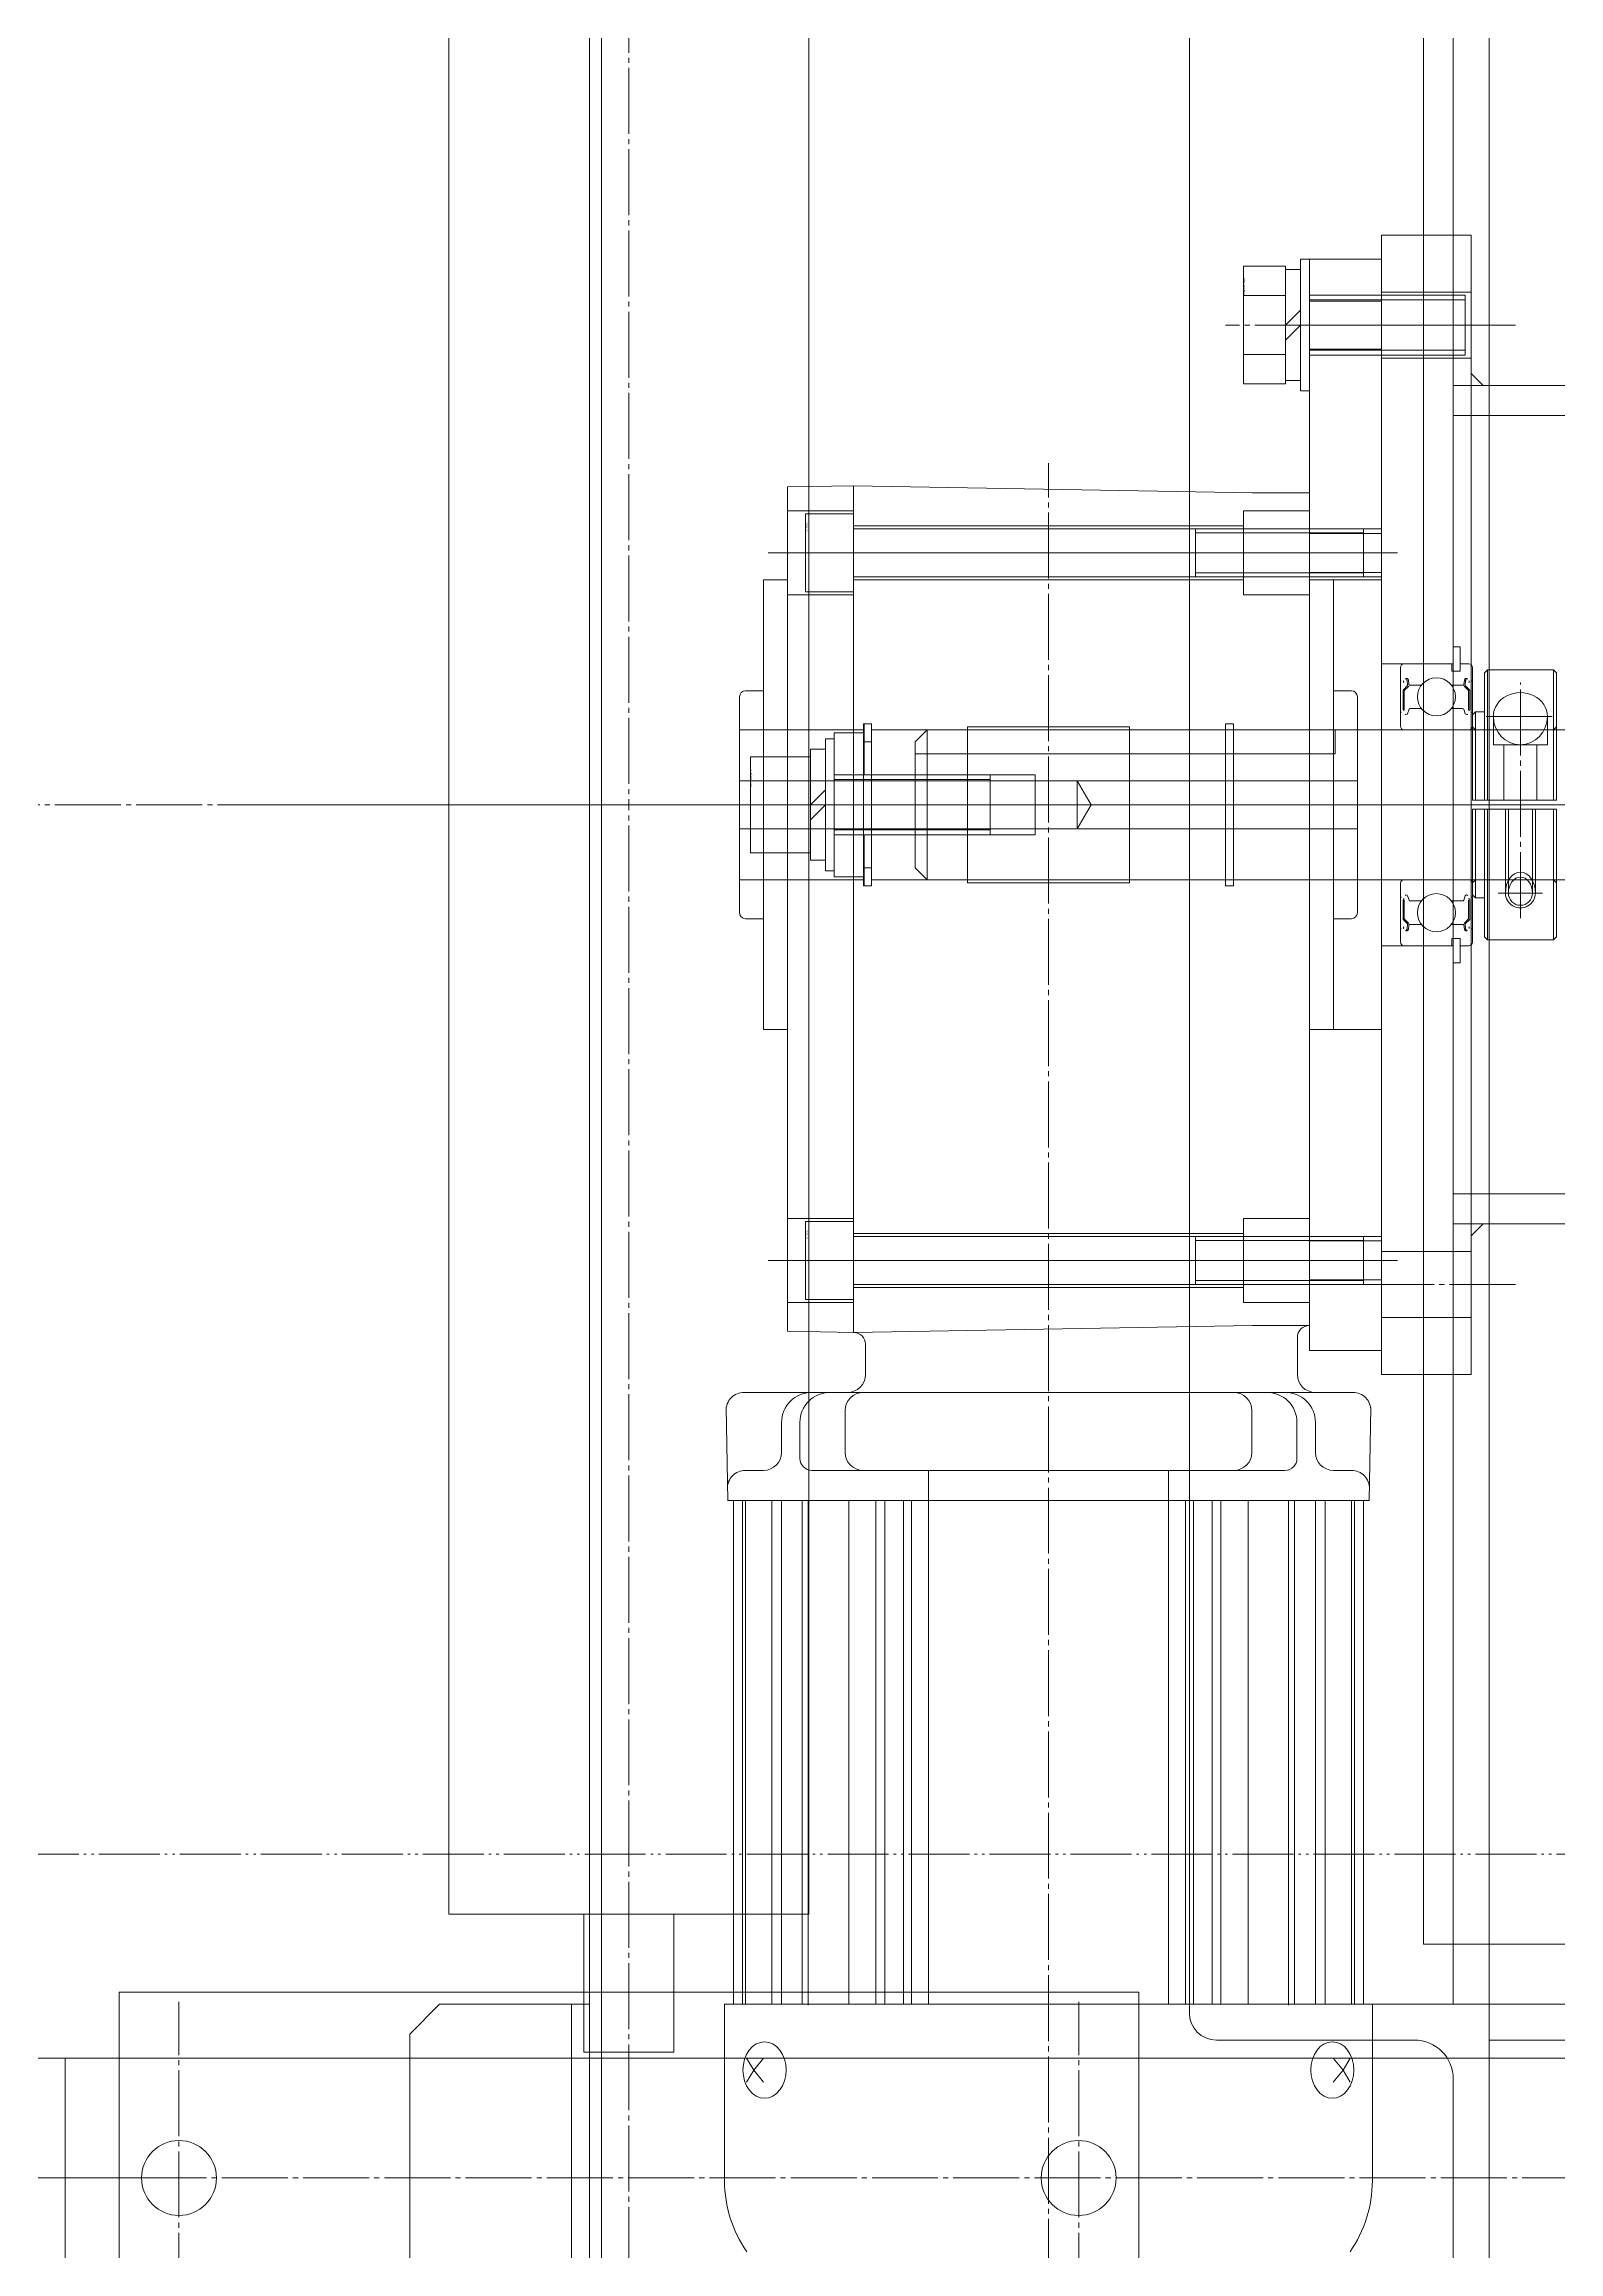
# Model space of a CAD drawing. Units: millimetres at full size. Extents: x -21196 to 21204, y -11807 to 11807.
# Drawn here: x -7790.5 to -7538, y -101.5 to 266.7 of the extents above; entities that cross this region are included whole.
import ezdxf
from ezdxf.enums import TextEntityAlignment as Align

# ---------------------------------------------------------------- set-up
doc = ezdxf.new("R2010")
doc.units = ezdxf.units.MM
doc.header["$LTSCALE"] = 0.5
doc.linetypes.add('USER3', pattern=[26.999999, 20.299999, -1.7, 0.8, -1.7, 0.8, -1.7])
doc.linetypes.add('USER4', pattern=[27.1, 22, -1.7, 1.7, -1.7])
doc.layers.add('1-0_設備-5(241129配置図菊池追記(立面図).jww)(機器配置図 260128.dwg)', color=7, linetype='Continuous', lineweight=9)
doc.styles.add('ＭＳ ゴシック', font='')
doc.styles.get('ＭＳ ゴシック').set_extended_font_data('MS Gothic')

msp = doc.modelspace()

# ---------------------------------------------------------------- linework, layer by layer
at = {"layer": '1-0_設備-5(241129配置図菊池追記(立面図).jww)(機器配置図 260128.dwg)', "linetype": 'USER4'}
for p, q in [((-7693.0566, 425.3209), (-7693.0566, 139.8529)), ((-7550.5977, 219.8528), (-7593.5977, 219.8528)), ((-7582.9855, 219.8529), (-7564.2099, 219.8529)), ((-7545.2314, 219.8529), (-7574.8582, 219.8529)), ((-7623.0977, -120.5335), (-7623.0977, 196.8186)), ((-7669.8481, 181.8529), (-7576.3474, 181.8529)), ((-7569.0977, 181.8529), (-7665.0977, 181.8529)), ((-7564.8828, 181.8529), (-7582.3126, 181.8529)), ((-7544.4177, 120.9579), (-7544.4177, 160.2453)), ((-7550.109, 154.5923), (-7538.7264, 154.5923)), ((-7181.5306, 139.8529), (-16058.0126, 139.8529)), ((-7757.949, 139.8529), (-6641.2464, 139.8529)), ((-7693.0566, -145.6152), (-7693.0566, 139.8529)), ((-7674.5977, 139.8529), (-7571.5977, 139.8529)), ((-7631.2977, 139.8529), (-7674.2977, 139.8529)), ((-5679.2917, 139.8529), (-7623.0798, 139.8529)), ((-7411.5977, 139.8529), (-7573.8993, 139.8529)), ((-7548.098, 125.1135), (-7540.7374, 125.1135)), ((-7669.8481, 63.8529), (-7576.3474, 63.8529)), ((-7569.0977, 63.8529), (-7665.0977, 63.8529)), ((-7564.8828, 63.8529), (-7582.3126, 63.8529)), ((-7545.2314, 59.8529), (-7574.8582, 59.8529)), ((-7768.0566, -122.8442), (-7768.0566, -59.7928)), ((-7618.0566, -122.8442), (-7618.0566, -59.7928)), ((-7768.3363, -89.1471), (-7824.6328, -89.1471)), ((-7788.0145, -89.1471), (-7436.254, -89.1471))]:
    msp.add_line(p, q, dxfattribs=at)
at = {"layer": '1-0_設備-5(241129配置図菊池追記(立面図).jww)(機器配置図 260128.dwg)'}
for p, q in [((-7555.5977, -60.1471), (-7555.5977, 339.8529)), ((-7560.5566, 329.8529), (-7560.5566, 139.8529)), ((-7723.0566, 324.8529), (-7723.0566, 139.8529)), ((-7663.0566, 324.8529), (-7663.0566, 139.8529)), ((-7590.5977, 210.0379), (-7590.5977, 229.6678)), ((-7583.5977, 229.6678), (-7590.5977, 229.6678)), ((-7583.5977, 229.6678), (-7583.5977, 210.0379)), ((-7581.0977, 229.1029), (-7583.5977, 229.1029)), ((-7581.0977, 208.8529), (-7581.0977, 230.8529)), ((-7579.5977, 230.8529), (-7581.0977, 230.8529)), ((-7579.5977, 208.8529), (-7579.5977, 230.8529)), ((-7583.5977, 224.7603), (-7590.5977, 224.7603)), ((-7579.5977, 224.8529), (-7567.5977, 224.8529)), ((-7553.5977, 224.8528), (-7579.5977, 224.8528)), ((-7567.5977, 225.3529), (-7552.5977, 225.3529)), ((-7553.5977, 214.8528), (-7553.5977, 224.8528)), ((-7583.5977, 219.8528), (-7581.0977, 222.3528)), ((-7553.5977, 224.0408), (-7579.5977, 224.0408)), ((-7579.5977, 223.8529), (-7567.5977, 223.8529)), ((-7581.0977, 219.8529), (-7583.5977, 217.3529)), ((-7583.5977, 214.9454), (-7590.5977, 214.9454)), ((-7579.5977, 215.8529), (-7567.5977, 215.8529)), ((-7553.5977, 215.6648), (-7579.5977, 215.6648)), ((-7579.5977, 214.8529), (-7567.5977, 214.8529)), ((-7553.5977, 214.8528), (-7579.5977, 214.8528)), ((-7567.5977, 214.3529), (-7552.5977, 214.3529)), ((-7583.5977, 210.0379), (-7590.5977, 210.0379)), ((-7583.5977, 210.6029), (-7581.0977, 210.6029)), ((-7581.0977, 208.8529), (-7579.5977, 208.8529)), ((-7555.5977, 209.7529), (-7555.5977, 69.9529)), ((-7552.5977, 209.7529), (-7555.5977, 209.7529)), ((-7432.5977, 209.7529), (-7552.5977, 209.7529)), ((-7555.5977, 204.7529), (-7429.5977, 204.7529)), ((-7655.5977, 51.8613), (-7655.5977, 193.0449)), ((-7655.5977, 193.0361), (-7589.0977, 191.8754)), ((-7589.0977, 191.8754), (-7579.5977, 191.8754)), ((-7579.5977, 139.8529), (-7579.5977, 191.8754)), ((-7666.5977, 188.8529), (-7655.5977, 188.8529)), ((-7655.5977, 188.8529), (-7655.5977, 174.8529)), ((-7655.5977, 188.3529), (-7655.5977, 175.3529)), ((-7590.5977, 188.8529), (-7590.5977, 174.8529)), ((-7579.5977, 188.8529), (-7590.5977, 188.8529)), ((-7655.5977, 186.3529), (-7590.5977, 186.3529)), ((-7570.5977, 185.8529), (-7655.5977, 185.8529)), ((-7598.5977, 177.8529), (-7598.5977, 185.8529)), ((-7570.5977, 185.1764), (-7598.5977, 185.1764)), ((-7567.5977, 185.8529), (-7579.5977, 185.8529)), ((-7567.5977, 185.1029), (-7579.5977, 185.1029)), ((-7570.5977, 177.8529), (-7570.5977, 185.8529)), ((-7670.5977, 177.3529), (-7670.5977, 102.3529)), ((-7670.5977, 177.3529), (-7666.5977, 177.3529)), ((-7570.5977, 177.8529), (-7655.5977, 177.8529)), ((-7655.5977, 177.3529), (-7590.5977, 177.3529)), ((-7570.5977, 178.5294), (-7598.5977, 178.5294)), ((-7567.5977, 178.6029), (-7579.5977, 178.6029)), ((-7567.5977, 177.8529), (-7579.5977, 177.8529)), ((-7579.5977, 177.3529), (-7567.5977, 177.3529)), ((-7666.5977, 174.8529), (-7655.5977, 174.8529)), ((-7579.5977, 174.8529), (-7590.5977, 174.8529)), ((-7555.5977, 162.1529), (-7555.5977, 166.2029)), ((-7554.4777, 166.2029), (-7555.5977, 166.2029)), ((-7554.4777, 166.2029), (-7554.4777, 162.1529)), ((-7555.5977, 163.3529), (-7567.5977, 163.3529)), ((-7564.4177, 152.9529), (-7564.4177, 162.7529)), ((-7555.8277, 163.3529), (-7563.8177, 163.3529)), ((-7555.8277, 162.1529), (-7555.8277, 163.3529)), ((-7554.4777, 162.1529), (-7555.8277, 162.1529)), ((-7553.0177, 163.3529), (-7554.4777, 163.3529)), ((-7552.4177, 152.9529), (-7552.4177, 162.7529)), ((-7550.4177, 161.8529), (-7549.9177, 162.3529)), ((-7549.9177, 162.3529), (-7549.9177, 140.6029)), ((-7549.9177, 162.3529), (-7538.9177, 162.3529)), ((-7538.9177, 140.6029), (-7538.9177, 162.3529)), ((-7538.9177, 162.3529), (-7538.4177, 161.8529)), ((-7673.5977, 158.8529), (-7670.5977, 158.8529)), ((-7572.5977, 158.8529), (-7575.5977, 158.8529)), ((-7563.2347, 159.7359), (-7563.9847, 158.9859)), ((-7563.9847, 158.9859), (-7563.9847, 155.7028)), ((-7563.0347, 159.653), (-7563.7847, 158.903)), ((-7563.7847, 158.903), (-7563.7847, 155.7029)), ((-7563.2779, 160.6128), (-7563.2347, 159.7359)), ((-7563.0794, 160.6336), (-7563.0147, 159.8942)), ((-7562.9151, 159.8029), (-7560.9233, 159.8029)), ((-7553.9203, 159.8029), (-7555.9121, 159.8029)), ((-7553.756, 160.6336), (-7553.8207, 159.8942)), ((-7553.8007, 159.653), (-7553.0507, 158.903)), ((-7553.5575, 160.6128), (-7553.6007, 159.7359)), ((-7553.6007, 159.7359), (-7552.8507, 158.9859)), ((-7553.0507, 158.903), (-7553.0507, 155.7029)), ((-7552.8507, 158.9859), (-7552.8507, 155.7028)), ((-7550.4177, 161.8529), (-7550.4177, 140.6029)), ((-7538.4177, 161.8529), (-7538.4177, 140.6029)), ((-7674.5977, 157.8529), (-7674.5977, 121.8529)), ((-7571.5977, 157.8529), (-7571.5977, 121.8529)), ((-7563.2358, 155.0344), (-7562.9675, 155.7713)), ((-7562.7796, 155.9029), (-7560.9233, 155.9029)), ((-7554.0558, 155.9029), (-7555.9121, 155.9029)), ((-7553.5996, 155.0344), (-7553.8679, 155.7713)), ((-7552.4177, 154.8529), (-7551.9177, 155.3529)), ((-7552.4177, 154.8529), (-7552.4177, 140.6029)), ((-7551.9177, 155.3529), (-7551.9177, 140.6029)), ((-7551.9177, 155.3529), (-7550.4177, 155.3529)), ((-7674.5977, 152.3529), (-7653.9477, 152.3529)), ((-7653.9477, 153.3529), (-7652.5977, 153.3529)), ((-7653.9477, 153.3529), (-7653.9477, 126.3529)), ((-7652.5977, 153.3529), (-7652.5977, 126.3529)), ((-7652.5977, 152.3529), (-7636.5977, 152.3529)), ((-7643.2977, 152.3529), (-7645.2977, 150.3529)), ((-7643.2977, 127.3529), (-7643.2977, 152.3529)), ((-7425.2977, 152.3529), (-7643.2977, 152.3529)), ((-7636.5977, 152.8529), (-7636.5977, 126.8529)), ((-7636.5977, 152.8529), (-7609.5977, 152.8529)), ((-7609.5977, 152.8529), (-7609.5977, 126.8529)), ((-7609.5977, 152.3529), (-7593.5977, 152.3529)), ((-7593.5977, 153.3529), (-7592.2477, 153.3529)), ((-7593.5977, 153.3529), (-7593.5977, 126.3529)), ((-7592.2477, 153.3529), (-7592.2477, 126.3529)), ((-7592.2477, 152.3529), (-7571.5977, 152.3529)), ((-7575.2977, 152.3529), (-7575.2977, 148.3529)), ((-7553.0177, 152.3529), (-7563.8177, 152.3529)), ((-7552.4177, 152.8529), (-7551.9177, 152.3529)), ((-7551.9177, 152.3529), (-7538.9177, 152.3529)), ((-7548.9177, 149.8529), (-7548.9177, 154.5923)), ((-7539.9177, 149.8529), (-7539.9177, 154.5923)), ((-7538.9177, 152.3529), (-7538.4177, 152.8529)), ((-7660.2977, 149.1029), (-7662.7977, 149.1029)), ((-7662.7977, 130.6029), (-7662.7977, 149.1029)), ((-7660.2977, 128.8529), (-7660.2977, 150.8529)), ((-7658.7977, 150.8529), (-7660.2977, 150.8529)), ((-7658.7977, 128.8529), (-7658.7977, 150.8529)), ((-7645.2977, 150.3529), (-7645.2977, 129.3529)), ((-7645.2977, 148.3529), (-7575.2977, 148.3529)), ((-7548.9177, 149.8529), (-7539.9177, 149.8529)), ((-7547.1677, 140.6029), (-7547.1677, 149.8529)), ((-7541.6677, 140.6029), (-7541.6677, 149.8529)), ((-7571.5977, 143.8529), (-7674.5977, 143.8529)), ((-7632.7977, 144.8529), (-7658.7977, 144.8529)), ((-7632.7977, 144.0409), (-7658.7977, 144.0409)), ((-7645.2977, 144.8529), (-7625.2977, 144.8529)), ((-7645.2977, 143.8529), (-7618.2977, 143.8529)), ((-7632.7977, 134.8529), (-7632.7977, 144.8529)), ((-7625.2977, 144.8529), (-7625.2977, 134.8529)), ((-7618.2977, 143.8529), (-7618.2977, 135.8529)), ((-7615.9887, 139.8529), (-7618.2977, 143.8529)), ((-7662.7977, 139.8529), (-7660.2977, 142.3529)), ((-7555.5977, 138.4321), (-7555.5977, 141.2737)), ((-7552.4177, 140.6029), (-7538.4177, 140.6029)), ((-7723.0566, -45.1471), (-7723.0566, 139.8529)), ((-7663.0566, -45.1471), (-7663.0566, 139.8529)), ((-7660.2977, 139.8529), (-7662.7977, 137.3529)), ((-7658.7977, 139.8529), (-7653.7977, 139.8529)), ((-7652.5977, 139.8529), (-7653.7977, 139.8529)), ((-6469.714, 139.8529), (-7650.2977, 139.8529)), ((-7618.2977, 135.8529), (-7615.9887, 139.8529)), ((-7579.5977, 139.8529), (-7567.5977, 139.8529)), ((-7579.5977, 53.0224), (-7579.5977, 139.8529)), ((-7552.4177, 139.8529), (-7564.4177, 139.8529)), ((-7560.5566, -50.1471), (-7560.5566, 139.8529)), ((-7552.4177, 139.8529), (-7538.4177, 139.8529)), ((-7552.4177, 139.1029), (-7552.4177, 124.8529)), ((-7552.4177, 139.1029), (-7538.4177, 139.1029)), ((-7551.9177, 139.1029), (-7551.9177, 124.3529)), ((-7550.4177, 139.1029), (-7550.4177, 117.8529)), ((-7549.9177, 139.1029), (-7549.9177, 117.3529)), ((-7546.9177, 125.1135), (-7546.9177, 139.1029)), ((-7546.4177, 125.1135), (-7546.4177, 139.1029)), ((-7542.4177, 125.1135), (-7542.4177, 139.1029)), ((-7541.9177, 125.1135), (-7541.9177, 139.1029)), ((-7538.9177, 117.3529), (-7538.9177, 139.1029)), ((-7538.4177, 139.1029), (-7538.4177, 117.8529)), ((-7571.5977, 135.8529), (-7674.5977, 135.8529)), ((-7632.7977, 135.6649), (-7658.7977, 135.6649)), ((-7632.7977, 134.8529), (-7658.7977, 134.8529)), ((-7645.2977, 135.8529), (-7618.2977, 135.8529)), ((-7645.2977, 134.8529), (-7625.2977, 134.8529)), ((-7662.7977, 130.6029), (-7660.2977, 130.6029)), ((-7645.2977, 129.3529), (-7643.2977, 127.3529)), ((-7674.5977, 127.3529), (-7653.9477, 127.3529)), ((-7660.2977, 128.8529), (-7658.7977, 128.8529)), ((-7653.9477, 126.3529), (-7652.5977, 126.3529)), ((-7652.5977, 127.3529), (-7636.5977, 127.3529)), ((-7425.2977, 127.3529), (-7643.2977, 127.3529)), ((-7636.5977, 126.8529), (-7609.5977, 126.8529)), ((-7609.5977, 127.3529), (-7593.5977, 127.3529)), ((-7593.5977, 126.3529), (-7592.2477, 126.3529)), ((-7592.2477, 127.3529), (-7571.5977, 127.3529)), ((-7564.4177, 116.9529), (-7564.4177, 126.7529)), ((-7553.0177, 127.3529), (-7563.8177, 127.3529)), ((-7551.9177, 127.3529), (-7552.4177, 126.8529)), ((-7552.4177, 116.9529), (-7552.4177, 126.7529)), ((-7551.9177, 127.3529), (-7538.9177, 127.3529)), ((-7538.9177, 127.3529), (-7538.4177, 126.8529)), ((-7563.9847, 120.7199), (-7563.9847, 124.0029)), ((-7563.7847, 120.8027), (-7563.7847, 124.0029)), ((-7563.2358, 124.6713), (-7562.9675, 123.9344)), ((-7562.7796, 123.8029), (-7560.9233, 123.8029)), ((-7554.0558, 123.8029), (-7555.9121, 123.8029)), ((-7553.5996, 124.6713), (-7553.8679, 123.9344)), ((-7553.0507, 120.8027), (-7553.0507, 124.0029)), ((-7552.8507, 120.7199), (-7552.8507, 124.0029)), ((-7552.4177, 124.8529), (-7551.9177, 124.3529)), ((-7551.9177, 124.3529), (-7550.4177, 124.3529)), ((-7673.5977, 120.8529), (-7670.5977, 120.8529)), ((-7572.5977, 120.8529), (-7575.5977, 120.8529)), ((-7563.0347, 120.0527), (-7563.7847, 120.8027)), ((-7563.0794, 119.0721), (-7563.0147, 119.8116)), ((-7562.9151, 119.9029), (-7560.9233, 119.9029)), ((-7553.9203, 119.9029), (-7555.9121, 119.9029)), ((-7553.756, 119.0721), (-7553.8207, 119.8116)), ((-7553.8007, 120.0527), (-7553.0507, 120.8027)), ((-7553.6007, 119.9698), (-7552.8507, 120.7199)), ((-7553.5575, 119.093), (-7553.6007, 119.9698)), ((-7550.4177, 117.8529), (-7549.9177, 117.3529)), ((-7538.9177, 117.3529), (-7538.4177, 117.8529)), ((-7555.5977, 116.3529), (-7567.5977, 116.3529)), ((-7555.8277, 116.3529), (-7563.8177, 116.3529)), ((-7555.8277, 117.5529), (-7555.8277, 116.3529)), ((-7554.4777, 117.5529), (-7555.8277, 117.5529)), ((-7555.5977, 117.5529), (-7555.5977, 113.5029)), ((-7554.4777, 113.5029), (-7554.4777, 117.5529)), ((-7553.0177, 116.3529), (-7554.4777, 116.3529)), ((-7549.9177, 117.3529), (-7538.9177, 117.3529)), ((-7554.4777, 113.5029), (-7555.5977, 113.5029)), ((-7670.5977, 102.3529), (-7666.5977, 102.3529)), ((-7579.5977, 102.3529), (-7567.5977, 102.3529)), ((-7579.5977, 102.3529), (-7575.5977, 102.3529)), ((-7666.5977, 66.7281), (-7666.5977, 80.7632)), ((-7555.5977, 74.9529), (-7429.5977, 74.9529)), ((-7666.5977, 70.8529), (-7655.5977, 70.8529)), ((-7655.5977, 70.8529), (-7655.5977, 56.8529)), ((-7655.5977, 70.3529), (-7655.5977, 57.3529)), ((-7590.5977, 70.8529), (-7590.5977, 56.8529)), ((-7579.5977, 70.8529), (-7590.5977, 70.8529)), ((-7552.5977, 69.9529), (-7555.5977, 69.9529)), ((-7432.5977, 69.9529), (-7552.5977, 69.9529)), ((-7655.5977, 68.3529), (-7590.5977, 68.3529)), ((-7570.5977, 67.8529), (-7655.5977, 67.8529)), ((-7598.5977, 59.8529), (-7598.5977, 67.8529)), ((-7570.5977, 67.1764), (-7598.5977, 67.1764)), ((-7567.5977, 67.8529), (-7579.5977, 67.8529)), ((-7567.5977, 67.1029), (-7579.5977, 67.1029)), ((-7570.5977, 59.8529), (-7570.5977, 67.8529)), ((-7567.5977, 65.3529), (-7552.5977, 65.3529)), ((-7570.5977, 59.8529), (-7655.5977, 59.8529)), ((-7655.5977, 59.3529), (-7590.5977, 59.3529)), ((-7570.5977, 60.5294), (-7598.5977, 60.5294)), ((-7567.5977, 60.6029), (-7579.5977, 60.6029)), ((-7567.5977, 59.8529), (-7579.5977, 59.8529)), ((-7666.5977, 56.8529), (-7655.5977, 56.8529)), ((-7579.5977, 56.8529), (-7590.5977, 56.8529)), ((-7655.5977, 51.8703), (-7666.5977, 52.0623)), ((-7655.5977, 51.8616), (-7589.0977, 53.0224)), ((-7589.0977, 53.0224), (-7579.5977, 53.0224)), ((-7567.5977, 54.3529), (-7552.5977, 54.3529)), ((-7653.5977, 49.8613), (-7653.5977, 44.8529)), ((-7581.5977, 51.0224), (-7581.5977, 44.8529)), ((-7673.8591, 41.8529), (-7667.5977, 41.8529)), ((-7673.8591, 41.8529), (-7623.0977, 41.8529)), ((-7659.9899, 41.8529), (-7662.5977, 41.8529)), ((-7572.3363, 41.8529), (-7623.0977, 41.8529)), ((-7572.3363, 41.8529), (-7589.5977, 41.8529)), ((-7586.2055, 41.8529), (-7583.5977, 41.8529)), ((-7676.816, 39.3594), (-7676.5453, 23.8529)), ((-7667.5977, 31.8529), (-7667.5977, 36.8529)), ((-7664.5274, 30.8529), (-7664.5274, 36.8529)), ((-7656.9899, 38.8529), (-7656.9899, 31.8529)), ((-7589.2055, 38.8529), (-7589.2055, 31.8529)), ((-7581.6681, 30.8529), (-7581.6681, 36.8529)), ((-7578.5977, 31.8529), (-7578.5977, 36.8529)), ((-7569.3794, 39.3594), (-7569.6501, 23.8529)), ((-7670.5977, 28.8529), (-7673.6322, 28.8529)), ((-7623.0977, 28.8529), (-7662.5274, 28.8529)), ((-7643.0977, 28.8529), (-7643.0977, 23.8529)), ((-7623.0977, 28.8529), (-7583.6681, 28.8529)), ((-7603.0977, 28.8529), (-7603.0977, 23.8529)), ((-7575.5977, 28.8529), (-7572.5633, 28.8529)), ((-7623.0977, 23.8529), (-7676.5977, 23.8529)), ((-7675.5977, 23.8529), (-7675.5977, -60.1471)), ((-7674.0977, -60.1471), (-7674.0977, 23.8529)), ((-7673.5977, -60.1471), (-7673.5977, 23.8529)), ((-7669.2308, -60.1471), (-7669.2308, 23.8529)), ((-7667.6024, -60.1471), (-7667.6024, 23.8529)), ((-7664.1396, -60.1471), (-7664.1396, 23.8529)), ((-7663.1381, -60.3047), (-7663.1381, 23.8529)), ((-7656.4013, -60.1471), (-7656.4013, 23.8529)), ((-7651.8541, -60.1471), (-7651.8541, 23.8529)), ((-7650.3751, -60.1471), (-7650.3751, 23.8529)), ((-7647.2824, -60.1471), (-7647.2824, 23.8529)), ((-7645.9359, -60.1471), (-7645.9359, 23.8529)), ((-7643.0977, -60.1471), (-7643.0977, 23.8529)), ((-7623.0977, 23.8529), (-7569.5977, 23.8529)), ((-7603.0977, -60.1471), (-7603.0977, 23.8529)), ((-7600.2595, -60.1471), (-7600.2595, 23.8529)), ((-7598.9131, -60.1471), (-7598.9131, 23.8529)), ((-7595.8203, -60.1471), (-7595.8203, 23.8529)), ((-7594.3413, -60.1471), (-7594.3413, 23.8529)), ((-7589.7941, -60.1471), (-7589.7941, 23.8529)), ((-7583.0573, -60.3047), (-7583.0573, 23.8529)), ((-7582.0558, -60.1471), (-7582.0558, 23.8529)), ((-7578.5931, -60.1471), (-7578.5931, 23.8529)), ((-7576.9646, -60.1471), (-7576.9646, 23.8529)), ((-7572.5977, -60.1471), (-7572.5977, 23.8529)), ((-7572.0977, -60.1471), (-7572.0977, 23.8529)), ((-7570.5977, 23.8529), (-7570.5977, -60.1471)), ((-7663.0566, -45.1471), (-7723.0566, -45.1471)), ((-7700.5566, -68.1471), (-7700.5566, -45.1471)), ((-7685.5566, -68.1471), (-7685.5566, -45.1471)), ((-7345.5566, -50.1471), (-7560.5566, -50.1471)), ((-7778.0566, -113.6471), (-7778.0566, -58.1471)), ((-7608.0566, -58.1471), (-7778.0566, -58.1471)), ((-7608.0566, -113.6471), (-7608.0566, -58.1471)), ((-7702.5977, -60.1471), (-7702.5977, -360.1471)), ((-7677.0977, -60.1471), (-7623.0977, -60.1471)), ((-7677.0977, -60.1471), (-7677.0977, -89.652)), ((-7569.0977, -60.1471), (-7623.0977, -60.1471)), ((-7599.5977, -61.6471), (-7599.5977, -60.1471)), ((-7549.5977, -60.1471), (-7599.5977, -60.1471)), ((-7569.0977, -60.1471), (-7569.0977, -89.652)), ((-7549.5977, -60.1471), (-7549.5977, -110.1471)), ((-7562.0977, -66.1471), (-7595.0977, -66.1471)), ((-6999.5977, -66.1471), (-7549.5977, -66.1471)), ((-7793.0566, -69.1471), (-7293.0566, -69.1471)), ((-7787.0566, -69.1471), (-7787.0566, -105.9471)), ((-7685.5566, -68.1471), (-7700.5566, -68.1471)), ((-7673.4174, -73.1471), (-7672.2416, -71.1471)), ((-7672.2416, -71.1471), (-7670.589, -73.1471)), ((-7573.9538, -71.1471), (-7575.6064, -73.1471)), ((-7572.778, -73.1471), (-7573.9538, -71.1471)), ((-7555.5977, -105.6471), (-7555.5977, -72.6471))]:
    msp.add_line(p, q, dxfattribs=at)
at = {"layer": '1-0_設備-5(241129配置図菊池追記(立面図).jww)(機器配置図 260128.dwg)', "linetype": 'USER3'}
msp.add_line((-7339.2566, -35.1471), (-15783.1389, -35.1471), dxfattribs=at)
at = {"layer": '1-0_設備-5(241129配置図菊池追記(立面図).jww)(機器配置図 260128.dwg)'}
for points in [[(-7699.5977, 339.8529), (-7724.5977, 339.8529), (-7729.5977, 344.8529), (-7729.5977, 639.8529), (-7699.5977, 639.8529), (-7699.5977, -360.1471), (-7729.5977, -360.1471), (-7729.5977, -65.1471), (-7724.5977, -60.1471), (-7699.5977, -60.1471)], [(-7655.5977, 193.0449), (-7666.5977, 192.8529), (-7666.5977, 52.0623)], [(-7655.5977, 188.3529), (-7663.5977, 188.3529), (-7663.5977, 175.3529), (-7655.5977, 175.3529)], [(-7579.5977, 177.3529), (-7575.5977, 177.3529), (-7575.5977, 102.3529)], [(-7662.7977, 147.8529), (-7672.7977, 147.8529), (-7672.7977, 131.8529), (-7662.7977, 131.8529)], [(-7563.2779, 119.093), (-7563.2347, 119.9698), (-7563.9847, 120.7199)], [(-7655.5977, 70.3529), (-7663.5977, 70.3529), (-7663.5977, 57.3529), (-7655.5977, 57.3529)], [(-7673.4174, -69.1471), (-7672.2416, -71.1471), (-7670.589, -69.1471)], [(-7572.778, -69.1471), (-7573.9538, -71.1471), (-7575.6064, -69.1471)]]:
    msp.add_lwpolyline(points, dxfattribs=at)
for points in [[(-7699.5977, 639.8529), (-6699.5977, 639.8529), (-6699.5977, -360.1471), (-7699.5977, -360.1471)], [(-7697.5977, 637.8529), (-6701.5977, 637.8529), (-6701.5977, -358.1471), (-7697.5977, -358.1471)], [(-7549.5977, -60.1471), (-7599.5977, -60.1471), (-7599.5977, 339.8529), (-7549.5977, 339.8529)], [(-7567.5977, 44.8529), (-7552.5977, 44.8529), (-7552.5977, 234.8529), (-7567.5977, 234.8529)], [(-7579.5977, 48.8529), (-7567.5977, 48.8529), (-7567.5977, 230.8529), (-7579.5977, 230.8529)], [(-7552.5977, 209.7529), (-7550.5977, 209.7529), (-7552.5977, 211.7529)], [(-7653.7977, 151.8529), (-7658.7977, 151.8529), (-7658.7977, 144.8529), (-7653.7977, 144.8529)], [(-7652.5977, 153.3529), (-7653.7977, 153.3529), (-7653.7977, 150.3529), (-7652.5977, 150.3529)], [(-7653.7977, 127.8529), (-7658.7977, 127.8529), (-7658.7977, 134.8529), (-7653.7977, 134.8529)], [(-7652.5977, 126.3529), (-7653.7977, 126.3529), (-7653.7977, 129.3529), (-7652.5977, 129.3529)], [(-7552.5977, 69.9529), (-7550.5977, 69.9529), (-7552.5977, 67.9529)], [(-6999.5977, -110.1471), (-7549.5977, -110.1471), (-7549.5977, -60.1471), (-6999.5977, -60.1471)], [(-7670.425, -66.4471), (-7669.7221, -66.5374), (-7669.0461, -66.8049), (-7668.4232, -67.2392), (-7667.8772, -67.8237), (-7667.4291, -68.536), (-7667.0961, -69.3485), (-7666.891, -70.2302), (-7666.8218, -71.1471), (-7666.891, -72.0641), (-7667.0961, -72.9457), (-7667.4291, -73.7583), (-7667.8772, -74.4705), (-7668.4232, -75.055), (-7669.0461, -75.4894), (-7669.7221, -75.7568), (-7670.425, -75.8471), (-7671.128, -75.7568), (-7671.8039, -75.4894), (-7672.4269, -75.055), (-7672.9729, -74.4705), (-7673.421, -73.7583), (-7673.754, -72.9457), (-7673.959, -72.0641), (-7674.0283, -71.1471), (-7673.959, -70.2302), (-7673.754, -69.3485), (-7673.421, -68.536), (-7672.9729, -67.8237), (-7672.4269, -67.2392), (-7671.8039, -66.8049), (-7671.128, -66.5374)], [(-7575.7704, -66.4471), (-7575.0674, -66.5374), (-7574.3915, -66.8049), (-7573.7685, -67.2392), (-7573.2225, -67.8237), (-7572.7744, -68.536), (-7572.4414, -69.3485), (-7572.2364, -70.2302), (-7572.1671, -71.1471), (-7572.2364, -72.0641), (-7572.4414, -72.9457), (-7572.7744, -73.7583), (-7573.2225, -74.4705), (-7573.7685, -75.055), (-7574.3915, -75.4894), (-7575.0674, -75.7568), (-7575.7704, -75.8471), (-7576.4733, -75.7568), (-7577.1493, -75.4894), (-7577.7722, -75.055), (-7578.3183, -74.4705), (-7578.7664, -73.7583), (-7579.0993, -72.9457), (-7579.3044, -72.0641), (-7579.3736, -71.1471), (-7579.3044, -70.2302), (-7579.0993, -69.3485), (-7578.7664, -68.536), (-7578.3183, -67.8237), (-7577.7722, -67.2392), (-7577.1493, -66.8049), (-7576.4733, -66.5374)]]:
    msp.add_lwpolyline(points, close=True, dxfattribs=at)
for centre, radius in [((-7558.4177, 157.8529), 3.175), ((-7558.4177, 121.8529), 3.175), ((-7768.0566, -89.1471), 6.25), ((-7618.0566, -89.1471), 6.25)]:
    msp.add_circle(centre, radius, dxfattribs=at)
for centre, radius, start, end in [((-7563.8177, 162.7529), 0.6, 90, 180), ((-7553.0177, 162.7529), 0.6, 0, 90), ((-7673.5977, 157.8529), 1, 90, 180), ((-7572.5977, 157.8529), 1, 0, 90), ((-7564.3177, 160.6029), 0.1, 180, 270), ((-7563.7045, 160.3743), 0.2, 140.001, 230.086), ((-7563.3782, 160.6075), 0.3, 4.997, 140.001), ((-7563.3778, 160.6079), 0.1, 2.82, 140.002), ((-7562.9151, 159.9029), 0.1, 184.997, 270), ((-7553.9203, 159.9029), 0.1, 270, 355.003), ((-7553.4572, 160.6075), 0.3, 39.999, 175.003), ((-7553.4576, 160.6079), 0.1, 39.998, 177.18), ((-7553.1309, 160.3743), 0.2, 309.914, 39.999), ((-7552.5177, 160.6029), 0.1, 270, 0), ((-7564.2177, 155.1028), 0.2, 90, 180), ((-7563.7847, 155.7028), 0.2, 180, 270), ((-7563.4889, 155.1029), 0.2, 219.995, 270), ((-7563.4238, 155.1029), 0.2, 270, 339.992), ((-7562.7796, 155.7029), 0.2, 90, 159.992), ((-7554.0558, 155.7029), 0.2, 20.008, 90), ((-7553.4116, 155.1029), 0.2, 200.008, 270), ((-7553.3465, 155.1029), 0.2, 270, 320.005), ((-7553.0507, 155.7028), 0.2, 270, 0), ((-7552.6177, 155.1028), 0.2, 0, 90), ((-7563.8177, 152.9529), 0.6, 180, 270), ((-7553.0177, 152.9529), 0.6, 270, 0), ((-7563.8177, 126.7529), 0.6, 90, 180), ((-7553.0177, 126.7529), 0.6, 0, 90), ((-7673.5977, 121.8529), 1, 180, 270), ((-7572.5977, 121.8529), 1, 270, 0), ((-7564.2177, 124.6029), 0.2, 180, 270), ((-7563.7847, 124.0029), 0.2, 90, 180), ((-7563.4889, 124.6029), 0.2, 90, 140.005), ((-7563.4238, 124.6029), 0.2, 20.008, 90), ((-7562.7796, 124.0029), 0.2, 200.008, 270), ((-7554.0558, 124.0029), 0.2, 270, 339.992), ((-7553.4116, 124.6029), 0.2, 90, 159.992), ((-7553.3465, 124.6029), 0.2, 39.995, 90), ((-7553.0507, 124.0029), 0.2, 0, 90), ((-7552.6177, 124.6029), 0.2, 270, 0), ((-7564.3177, 119.1029), 0.1, 90, 180), ((-7563.7045, 119.3315), 0.2, 129.914, 219.999), ((-7563.3782, 119.0982), 0.3, 219.999, 355.003), ((-7563.3778, 119.0979), 0.1, 219.998, 357.18), ((-7562.9151, 119.8029), 0.1, 90, 175.003), ((-7553.9203, 119.8029), 0.1, 4.997, 90), ((-7553.4572, 119.0982), 0.3, 184.997, 320.001), ((-7553.4576, 119.0979), 0.1, 182.82, 320.002), ((-7553.1309, 119.3315), 0.2, 320.001, 50.086), ((-7552.5177, 119.1029), 0.1, 0, 90), ((-7563.8177, 116.9529), 0.6, 180, 270), ((-7553.0177, 116.9529), 0.6, 270, 0), ((-7655.5977, 49.8613), 2, 0, 90), ((-7579.5977, 51.0224), 2, 90, 180), ((-7656.5977, 44.8529), 3, 270, 0), ((-7578.5977, 44.8529), 3, 180, 270), ((-7673.8591, 38.8529), 3, 90, 181), ((-7673.8591, 38.8529), 3, 90, 181), ((-7662.5977, 36.8529), 5, 90, 180), ((-7659.5274, 36.8529), 5, 90, 180), ((-7653.9899, 38.8529), 3, 90, 180), ((-7592.2055, 38.8529), 3, 0, 90), ((-7586.6681, 36.8529), 5, 0, 90), ((-7583.5977, 36.8529), 5, 0, 90), ((-7572.3363, 38.8529), 3, 359, 90), ((-7572.3363, 38.8529), 3, 359, 90), ((-7670.5977, 31.8529), 3, 270, 0), ((-7662.5274, 30.8529), 2, 180, 270), ((-7653.9899, 31.8529), 3, 180, 270), ((-7592.2055, 31.8529), 3, 270, 0), ((-7583.6681, 30.8529), 2, 270, 0), ((-7575.5977, 31.8529), 3, 180, 270), ((-7673.6322, 25.8529), 3, 90, 181), ((-7572.5633, 25.8529), 3, 359, 90), ((-7595.0977, -61.6471), 4.5, 180, 270), ((-7562.0977, -72.6471), 6.5, 0, 90), ((-7656.4977, -89.652), 20.6, 180, 215), ((-7589.6977, -89.652), 20.6, 325, 0)]:
    msp.add_arc(centre, radius, start, end, dxfattribs=at)
for centre, major_axis, ratio, start_param, end_param in [((-7544.4177, 154.5923), (-4.5, 0), 0.882, 3.14159265, 6.28318531), ((-7544.4177, 154.5923), (0, -4.739), 0.949567, 4.71238898, 7.85398163), ((-7544.4177, 125.1135), (0, 3.514), 0.71144, 4.71238898, 7.85398163), ((-7544.4177, 125.1135), (0, 2.687), 0.744325, 4.71238898, 7.85398163), ((-7544.4177, 125.1135), (2.5, 0), 0.986, 3.14159265, 6.28318531), ((-7544.4177, 125.1135), (0, -2.031), 0.984737, 4.71238898, 7.85398163)]:
    msp.add_ellipse(centre, major_axis=major_axis, ratio=ratio, start_param=start_param, end_param=end_param, dxfattribs=at)

# ---------------------------------------------------------------- texts
at = {"layer": '1-0_設備-5(241129配置図菊池追記(立面図).jww)(機器配置図 260128.dwg)', "style": 'ＭＳ ゴシック'}
for s, p in [('BT-M10x30L,SW,PW', (-7590.2584, 224.8912)), ('CS-M8x85L', (-7663.2432, 185.4019)), ('CS-M10x30L,SW,PW', (-7672.4584, 142.9206)), ('CS-M8x85L', (-7663.2432, 67.4019))]:
    msp.add_text(s, height=0.2203, rotation=90, dxfattribs=at).set_placement(p, align=Align.BOTTOM_LEFT)

doc.saveas('drawing.dxf')
